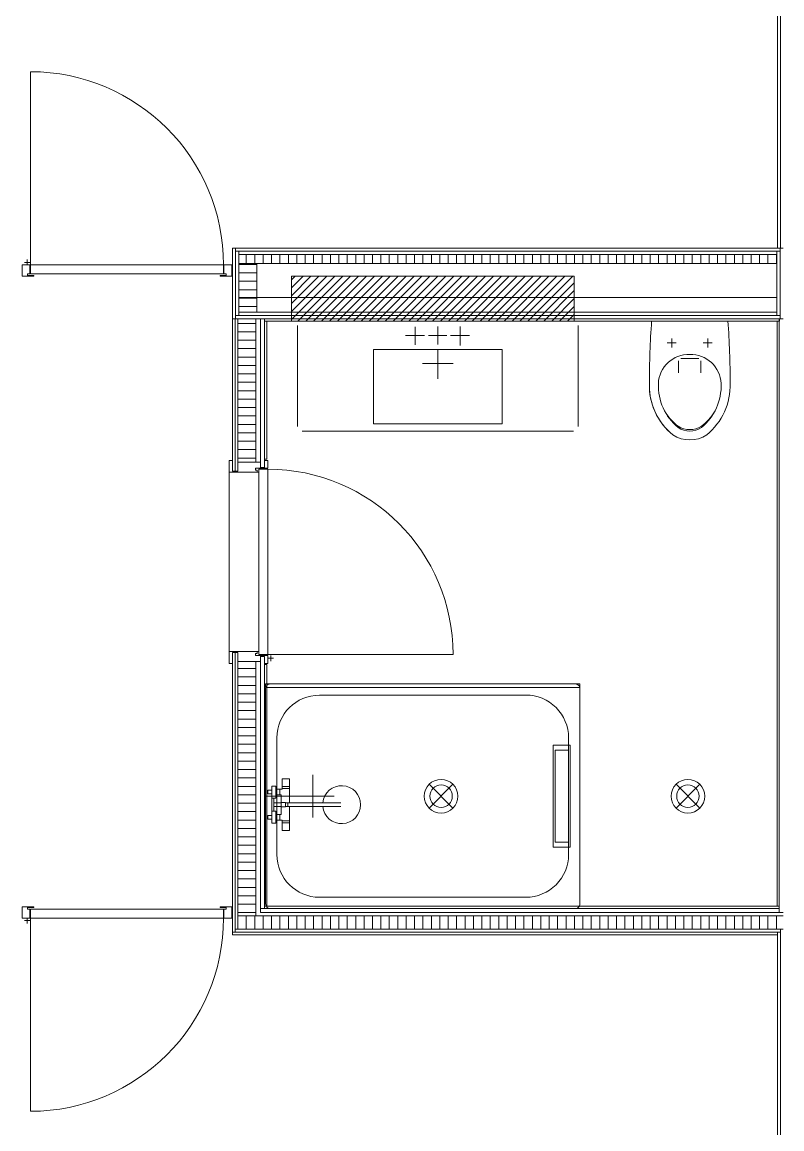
# Model space of a CAD drawing. Extents: x -5275 to 65950, y -3225 to 18875.
# Drawn here: x 42828 to 46214, y 5231 to 10162 of the extents above; entities that cross this region are included whole.
import ezdxf

# ---------------------------------------------------------------- set-up
doc = ezdxf.new("R2010")
doc.units = 0
doc.header["$LTSCALE"] = 50
doc.layers.get('0').update_dxf_attribs({"lineweight": 25})
doc.layers.add('Zargen Fenster', color=7, linetype='Continuous', lineweight=25)

# ---------------------------------------------------------------- blocks, each defined once
blk = doc.blocks.new('Blockreferenz-A0MJL07FFC', base_point=(43826.9, 6120))
at = {"layer": 'Zargen Fenster', "color": 8, "lineweight": 13, "true_color": 0x808080}
for p, q in [((43826.9, 6120), (43826.9, 6180.5)), ((43864.4, 6120), (43864.4, 6180.5)), ((43901.9, 6120), (43901.9, 6180.5)), ((43939.4, 6120), (43939.4, 6180.5)), ((43976.9, 6120), (43976.9, 6180.5)), ((44014.4, 6120), (44014.4, 6180.5)), ((44051.9, 6120), (44051.9, 6180.5)), ((44089.4, 6120), (44089.4, 6180.5)), ((44126.9, 6120), (44126.9, 6180.5)), ((44164.4, 6120), (44164.4, 6180.5)), ((44201.9, 6120), (44201.9, 6180.5)), ((44239.4, 6120), (44239.4, 6180.5)), ((44276.9, 6120), (44276.9, 6180.5)), ((44314.4, 6120), (44314.4, 6180.5)), ((44351.9, 6120), (44351.9, 6180.5)), ((44389.4, 6120), (44389.4, 6180.5)), ((44426.9, 6120), (44426.9, 6180.5)), ((44464.4, 6120), (44464.4, 6180.5)), ((44501.9, 6120), (44501.9, 6180.5)), ((44539.4, 6120), (44539.4, 6180.5)), ((44576.9, 6120), (44576.9, 6180.5)), ((44614.4, 6120), (44614.4, 6180.5)), ((44651.9, 6120), (44651.9, 6180.5)), ((44689.4, 6120), (44689.4, 6180.5)), ((44726.9, 6120), (44726.9, 6180.5)), ((44764.4, 6120), (44764.4, 6180.5)), ((44801.9, 6120), (44801.9, 6180.5)), ((44839.4, 6120), (44839.4, 6180.5)), ((44876.9, 6120), (44876.9, 6180.5)), ((44914.4, 6120), (44914.4, 6180.5)), ((44951.9, 6120), (44951.9, 6180.5)), ((44989.4, 6120), (44989.4, 6180.5)), ((45026.9, 6120), (45026.9, 6180.5)), ((45064.4, 6120), (45064.4, 6180.5)), ((45101.9, 6120), (45101.9, 6180.5)), ((45139.4, 6120), (45139.4, 6180.5)), ((45176.9, 6120), (45176.9, 6180.5)), ((45214.4, 6120), (45214.4, 6180.5)), ((45251.9, 6120), (45251.9, 6180.5)), ((45289.4, 6120), (45289.4, 6180.5)), ((45326.9, 6120), (45326.9, 6180.5)), ((45364.4, 6120), (45364.4, 6180.5)), ((45401.9, 6120), (45401.9, 6180.5)), ((45439.4, 6120), (45439.4, 6180.5)), ((45476.9, 6120), (45476.9, 6180.5)), ((45514.4, 6120), (45514.4, 6180.5)), ((45551.9, 6120), (45551.9, 6180.5)), ((45589.4, 6120), (45589.4, 6180.5)), ((45626.9, 6120), (45626.9, 6180.5)), ((45664.4, 6120), (45664.4, 6180.5)), ((45701.9, 6120), (45701.9, 6180.5)), ((45739.4, 6120), (45739.4, 6180.5)), ((45776.9, 6120), (45776.9, 6180.5)), ((45814.4, 6120), (45814.4, 6180.5)), ((45851.9, 6120), (45851.9, 6180.5)), ((45889.4, 6120), (45889.4, 6180.5)), ((45926.9, 6120), (45926.9, 6180.5)), ((45964.4, 6120), (45964.4, 6180.5)), ((46001.9, 6120), (46001.9, 6180.5)), ((46039.4, 6120), (46039.4, 6180.5)), ((46076.9, 6120), (46076.9, 6180.5)), ((46114.4, 6120), (46114.4, 6180.5)), ((46151.9, 6120), (46151.9, 6180.5)), ((46189.4, 6120), (46189.4, 6180.5))]:
    blk.add_line(p, q, dxfattribs=at)
blk = doc.blocks.new('Blockreferenz-A0MJL0GPFC', base_point=(43826.9, 9086))
at = {"layer": 'Zargen Fenster', "color": 8, "lineweight": 13, "true_color": 0x808080}
for p, q in [((43826.9, 9086), (43826.9, 9126)), ((43864.4, 9086), (43864.4, 9126)), ((43901.9, 9086), (43901.9, 9126)), ((43939.4, 9086), (43939.4, 9126)), ((43976.9, 9086), (43976.9, 9126)), ((44014.4, 9086), (44014.4, 9126)), ((44051.9, 9086), (44051.9, 9126)), ((44089.4, 9086), (44089.4, 9126)), ((44126.9, 9086), (44126.9, 9126)), ((44164.4, 9086), (44164.4, 9126)), ((44201.9, 9086), (44201.9, 9126)), ((44239.4, 9086), (44239.4, 9126)), ((44276.9, 9086), (44276.9, 9126)), ((44314.4, 9086), (44314.4, 9126)), ((44351.9, 9086), (44351.9, 9126)), ((44389.4, 9086), (44389.4, 9126)), ((44426.9, 9086), (44426.9, 9126)), ((44464.4, 9086), (44464.4, 9126)), ((44501.9, 9086), (44501.9, 9126)), ((44539.4, 9086), (44539.4, 9126)), ((44576.9, 9086), (44576.9, 9126)), ((44614.4, 9086), (44614.4, 9126)), ((44651.9, 9086), (44651.9, 9126)), ((44689.4, 9086), (44689.4, 9126)), ((44726.9, 9086), (44726.9, 9126)), ((44764.4, 9086), (44764.4, 9126)), ((44801.9, 9086), (44801.9, 9126)), ((44839.4, 9086), (44839.4, 9126)), ((44876.9, 9086), (44876.9, 9126)), ((44914.4, 9086), (44914.4, 9126)), ((44951.9, 9086), (44951.9, 9126)), ((44989.4, 9086), (44989.4, 9126)), ((45026.9, 9086), (45026.9, 9126)), ((45064.4, 9086), (45064.4, 9126)), ((45101.9, 9086), (45101.9, 9126)), ((45139.4, 9086), (45139.4, 9126)), ((45176.9, 9086), (45176.9, 9126)), ((45214.4, 9086), (45214.4, 9126)), ((45251.9, 9086), (45251.9, 9126)), ((45289.4, 9086), (45289.4, 9126)), ((45326.9, 9086), (45326.9, 9126)), ((45364.4, 9086), (45364.4, 9126)), ((45401.9, 9086), (45401.9, 9126)), ((45439.4, 9086), (45439.4, 9126)), ((45476.9, 9086), (45476.9, 9126)), ((45514.4, 9086), (45514.4, 9126)), ((45551.9, 9086), (45551.9, 9126)), ((45589.4, 9086), (45589.4, 9126)), ((45626.9, 9086), (45626.9, 9126)), ((45664.4, 9086), (45664.4, 9126)), ((45701.9, 9086), (45701.9, 9126)), ((45739.4, 9086), (45739.4, 9126)), ((45776.9, 9086), (45776.9, 9126)), ((45814.4, 9086), (45814.4, 9126)), ((45851.9, 9086), (45851.9, 9126)), ((45889.4, 9086), (45889.4, 9126)), ((45926.9, 9086), (45926.9, 9126)), ((45964.4, 9086), (45964.4, 9126)), ((46001.9, 9086), (46001.9, 9126)), ((46039.4, 9086), (46039.4, 9126)), ((46076.9, 9086), (46076.9, 9126)), ((46114.4, 9086), (46114.4, 9126)), ((46151.9, 9086), (46151.9, 9126)), ((46189.4, 9086), (46189.4, 9126))]:
    blk.add_line(p, q, dxfattribs=at)
blk = doc.blocks.new('Blockreferenz-A0MJL0GRFC', base_point=(43790, 8219.4))
at = {"layer": 'Zargen Fenster', "color": 8, "lineweight": 13, "true_color": 0x808080}
for p, q in [((43790, 8819.4), (43870, 8819.4)), ((43790, 8781.9), (43870, 8781.9)), ((43790, 8744.4), (43870, 8744.4)), ((43790, 8706.9), (43870, 8706.9)), ((43790, 8669.4), (43870, 8669.4)), ((43790, 8631.9), (43870, 8631.9)), ((43790, 8594.4), (43870, 8594.4)), ((43790, 8556.9), (43870, 8556.9)), ((43790, 8519.4), (43870, 8519.4)), ((43790, 8481.9), (43870, 8481.9)), ((43790, 8444.4), (43870, 8444.4)), ((43790, 8406.9), (43870, 8406.9)), ((43790, 8369.4), (43870, 8369.4)), ((43790, 8331.9), (43870, 8331.9)), ((43790, 8294.4), (43870, 8294.4)), ((43790, 8256.9), (43870, 8256.9)), ((43790, 8219.4), (43870, 8219.4))]:
    blk.add_line(p, q, dxfattribs=at)
blk = doc.blocks.new('Blockreferenz-A0MJL0GTFC', base_point=(43790, 6194.4))
at = {"layer": 'Zargen Fenster', "color": 8, "lineweight": 13, "true_color": 0x808080}
for p, q in [((43790, 7281.9), (43870, 7281.9)), ((43790, 7244.4), (43870, 7244.4)), ((43790, 7206.9), (43870, 7206.9)), ((43790, 7169.4), (43870, 7169.4)), ((43790, 7131.9), (43870, 7131.9)), ((43790, 7094.4), (43870, 7094.4)), ((43790, 7056.9), (43870, 7056.9)), ((43790, 7019.4), (43870, 7019.4)), ((43790, 6981.9), (43870, 6981.9)), ((43790, 6944.4), (43870, 6944.4)), ((43790, 6906.9), (43870, 6906.9)), ((43790, 6869.4), (43870, 6869.4)), ((43790, 6831.9), (43870, 6831.9)), ((43790, 6794.4), (43870, 6794.4)), ((43790, 6756.9), (43870, 6756.9)), ((43790, 6719.4), (43870, 6719.4)), ((43790, 6681.9), (43870, 6681.9)), ((43790, 6644.4), (43870, 6644.4)), ((43790, 6606.9), (43870, 6606.9)), ((43790, 6569.4), (43870, 6569.4)), ((43790, 6531.9), (43870, 6531.9)), ((43790, 6494.4), (43870, 6494.4)), ((43790, 6456.9), (43870, 6456.9)), ((43790, 6419.4), (43870, 6419.4)), ((43790, 6381.9), (43870, 6381.9)), ((43790, 6344.4), (43870, 6344.4)), ((43790, 6306.9), (43870, 6306.9)), ((43790, 6269.4), (43870, 6269.4)), ((43790, 6231.9), (43870, 6231.9)), ((43790, 6194.4), (43870, 6194.4))]:
    blk.add_line(p, q, dxfattribs=at)
blk = doc.blocks.new('Blockreferenz-A0MJL0GVFC', base_point=(43794, 8894.4))
at = {"layer": 'Zargen Fenster', "color": 8, "lineweight": 13, "true_color": 0x808080}
for p, q in [((43794, 9081.9), (43874, 9081.9)), ((43794, 9044.4), (43874, 9044.4)), ((43794, 9006.9), (43874, 9006.9)), ((43794, 8969.4), (43874, 8969.4)), ((43794, 8931.9), (43874, 8931.9)), ((43794, 8894.4), (43874, 8894.4))]:
    blk.add_line(p, q, dxfattribs=at)
blk = doc.blocks.new('Blockreferenz-A0MJL0KPFC', base_point=(44028, 8830))
at = {"layer": 'Zargen Fenster', "color": 8, "lineweight": 13, "true_color": 0x808080}
for p, q in [((44028, 9013.6), (44044.4, 9030)), ((44028, 8978.3), (44079.7, 9030)), ((44028, 8942.9), (44115.1, 9030)), ((44028, 8907.6), (44150.4, 9030)), ((44028, 8872.2), (44185.8, 9030)), ((44028, 8836.9), (44221.1, 9030)), ((44056.5, 8830), (44256.5, 9030)), ((44091.8, 8830), (44291.8, 9030)), ((44127.2, 8830), (44327.2, 9030)), ((44162.6, 8830), (44362.6, 9030)), ((44197.9, 8830), (44397.9, 9030)), ((44233.3, 8830), (44433.3, 9030)), ((44268.6, 8830), (44468.6, 9030)), ((44304, 8830), (44504, 9030)), ((44339.3, 8830), (44539.3, 9030)), ((44374.7, 8830), (44574.7, 9030)), ((44410, 8830), (44610, 9030)), ((44445.4, 8830), (44645.4, 9030)), ((44480.8, 8830), (44680.8, 9030)), ((44516.1, 8830), (44716.1, 9030)), ((44551.5, 8830), (44751.5, 9030)), ((44586.8, 8830), (44786.8, 9030)), ((44622.2, 8830), (44822.2, 9030)), ((44657.5, 8830), (44857.5, 9030)), ((44692.9, 8830), (44892.9, 9030)), ((44728.2, 8830), (44928.2, 9030)), ((44763.6, 8830), (44963.6, 9030)), ((44798.9, 8830), (44998.9, 9030)), ((44834.3, 8830), (45034.3, 9030)), ((44869.7, 8830), (45069.7, 9030)), ((44905, 8830), (45105, 9030)), ((44940.4, 8830), (45140.4, 9030)), ((44975.7, 8830), (45175.7, 9030)), ((45011.1, 8830), (45211.1, 9030)), ((45046.4, 8830), (45246.4, 9030)), ((45081.8, 8830), (45281.8, 9030)), ((45117.1, 8830), (45287.9, 9000.8)), ((45152.5, 8830), (45287.9, 8965.4)), ((45187.9, 8830), (45287.9, 8930.1)), ((45223.2, 8830), (45287.9, 8894.7)), ((45258.6, 8830), (45287.9, 8859.3))]:
    blk.add_line(p, q, dxfattribs=at)

msp = doc.modelspace()

# ---------------------------------------------------------------- linework, layer by layer
at = {"layer": 'Zargen Fenster', "color": 8, "linetype": 'Continuous', "lineweight": 13, "true_color": 0x808080}
for p, q in [((46195, 15550), (46195, 9155)), ((46207.5, 9155), (46207.5, 15550)), ((42865, 9040.5), (42865, 9940.5)), ((43765, 8161), (43765, 9155)), ((43765, 9155), (46220, 9155)), ((43779.5, 9155), (43779.5, 8840)), ((46205.5, 9140.5), (43779.5, 9140.5)), ((43794, 9140.5), (43794, 8855)), ((46191, 9126), (43794, 9126)), ((46191, 8855), (46191, 9140.5)), ((46205.5, 8840), (46205.5, 9155)), ((42828, 9080.5), (42828, 9030)), ((42863, 9080.5), (42828, 9080.5)), ((42863, 9091.4), (42838.1, 9091.4)), ((42850.6, 9103.8), (42850.6, 9078.9)), ((42863, 9040), (42863, 9080.5)), ((42865, 9080.5), (43725, 9080.5)), ((43725, 9080.5), (43725, 9040.5)), ((43762, 9080.5), (43727, 9080.5)), ((43727, 9080.5), (43727, 9040)), ((43762, 9030), (43762, 9080.5)), ((46191, 9086), (43794, 9086)), ((43874, 9086), (43874, 8870)), ((42828, 9030), (42880, 9030)), ((42852, 9033), (42852, 9040)), ((42852, 9040), (42863, 9040)), ((42880, 9033), (42852, 9033)), ((43725, 9040.5), (42865, 9040.5)), ((42880, 9030), (42880, 9033)), ((43738, 9033), (43710, 9033)), ((43710, 9033), (43710, 9030)), ((43710, 9030), (43762, 9030)), ((43727, 9040), (43738, 9040)), ((43738, 9040), (43738, 9033)), ((44028, 9030), (45287.9, 9030)), ((44028, 8830), (44028, 9030)), ((45287.9, 9030), (45287.9, 8830)), ((43794, 8935), (46191, 8935)), ((46220, 8840), (43765, 8840)), ((43777.5, 8840), (43777.5, 8161)), ((46205.5, 8855), (43779.5, 8855)), ((43790, 8840), (43790, 8161)), ((46191, 8870), (43794, 8870)), ((43870, 8840), (43870, 8201)), ((43890.2, 8840), (43890.2, 8176)), ((43908.2, 8178), (43908.2, 8840)), ((43908.2, 8830), (46203.3, 8830)), ((43918.2, 8214), (43918.2, 8830)), ((46192.3, 8830), (46192.3, 6223)), ((46202.3, 6195), (46202.3, 8840)), ((46203.3, 8830), (46203.3, 8840)), ((44055.3, 8360), (44055.3, 8810)), ((44580.2, 8804), (44580.2, 8724.1)), ((44680.2, 8805.9), (44680.2, 8725)), ((44780.2, 8805.4), (44780.2, 8721.3)), ((45305.3, 8810), (45305.3, 8360)), ((44536.6, 8765), (44621.1, 8765)), ((44639.4, 8765), (44720.7, 8765)), ((44737, 8765), (44822.1, 8765)), ((45743.3, 8732.4), (45703.3, 8732.4)), ((45723.3, 8752.4), (45723.3, 8712.4)), ((45863.3, 8732.4), (45903.3, 8732.4)), ((45883.3, 8752.4), (45883.3, 8712.4)), ((44393.6, 8372.5), (44393.6, 8703.5)), ((44393.6, 8703.5), (44966.9, 8703.5)), ((44680.2, 8699.9), (44680.2, 8573.1)), ((44966.9, 8703.5), (44966.9, 8372.5)), ((44611.5, 8640), (44749.5, 8640)), ((45753.3, 8653.2), (45753.3, 8598.7)), ((45763.3, 8663.2), (45843.3, 8663.2)), ((45285.2, 8340), (44075.3, 8340)), ((44966.9, 8372.5), (44393.6, 8372.5)), ((43764, 8209), (43750, 8209)), ((43750, 8209), (43750, 7305)), ((43790, 8201), (43890.2, 8201)), ((43908.2, 8214), (43918.2, 8214)), ((43909, 8209), (43923, 8209)), ((43923, 8209), (43923, 8174)), ((43883.2, 8157), (43750, 8157)), ((43790, 8161), (43765, 8161)), ((43923, 8174), (43867.5, 8174)), ((43867.5, 8174), (43867.5, 8165.5)), ((43867.5, 8165.5), (43876, 8165.5)), ((43876, 8165.5), (43876, 8157)), ((43883, 8169.8), (43883, 7344.3)), ((43923, 8169.8), (43883, 8169.8)), ((43890.2, 8178), (43908.2, 8178)), ((43923, 7344.3), (43923, 8169.8)), ((43883.2, 7357), (43750, 7357)), ((43790, 7353), (43765, 7353)), ((43765, 6095), (43765, 7353)), ((43777.5, 7353), (43777.5, 6107.5)), ((43790, 7353), (43790, 6120)), ((43867.5, 7340), (43867.5, 7348.5)), ((43867.5, 7348.5), (43876, 7348.5)), ((43876, 7348.5), (43876, 7357)), ((43764, 7305), (43750, 7305)), ((43790, 7313), (43890, 7313)), ((43923, 7340), (43867.5, 7340)), ((43870, 7313), (43870, 6180.5)), ((43883, 7344.3), (44748.5, 7344.3)), ((43890, 6195), (43890, 7338)), ((43908, 7336), (43890, 7336)), ((43908, 6213), (43908, 7336)), ((43908, 7300), (43918, 7300)), ((43909, 7305), (43923, 7305)), ((43918, 7300), (43918, 6223)), ((43923, 7305), (43923, 7340)), ((43948.8, 7327.6), (43923.9, 7327.6)), ((43936.4, 7340), (43936.4, 7315.1)), ((45073.2, 7163.6), (44153.2, 7163.3)), ((43963.3, 6973.3), (43963.3, 6453)), ((45263.3, 6453), (45263.2, 6973.6)), ((45271, 6940.5), (45195, 6940.5)), ((45195, 6940.5), (45195, 6485.5)), ((45262.5, 6918), (45203.5, 6918)), ((45203.5, 6918), (45203.5, 6508)), ((45262.5, 6508), (45262.5, 6918)), ((45271, 6485.5), (45271, 6940.5)), ((44123.3, 6808), (44123.3, 6618)), ((43940.2, 6758), (43959.1, 6758)), ((43940.2, 6758), (43940.2, 6592.7)), ((43959.1, 6758), (43959.1, 6705)), ((43987.3, 6744.1), (43987.3, 6790.6)), ((43987.3, 6790.6), (44019.2, 6790.6)), ((44019.2, 6756.6), (43987.3, 6756.6)), ((43987.3, 6756.6), (44019.2, 6756.6)), ((44019.2, 6790.6), (44019.2, 6684.1)), ((44642, 6766), (44748, 6660)), ((44748, 6766), (44642, 6660)), ((45742, 6766), (45848, 6660)), ((45848, 6766), (45742, 6660)), ((44218.3, 6713), (43913.3, 6713)), ((43923.3, 6723.3), (43923.3, 6740.2)), ((43923.3, 6740.2), (43940.2, 6740.2)), ((43940.2, 6723.3), (43923.3, 6723.3)), ((43959.1, 6744.1), (43987.3, 6744.1)), ((43959.1, 6718.9), (43981.9, 6718.9)), ((43976.7, 6718.9), (43976.7, 6744.1)), ((43981.9, 6718.9), (43981.9, 6631.7)), ((43987.3, 6747.1), (44019.2, 6747.1)), ((44019.2, 6747.1), (43987.3, 6747.1)), ((43959.1, 6705), (43940.2, 6705)), ((43949.5, 6645.7), (43949.5, 6705)), ((43949.5, 6684.1), (43981.9, 6684.1)), ((43949.5, 6666.6), (43981.9, 6666.6)), ((44001.1, 6685.5), (43981.9, 6685.5)), ((43981.9, 6665.2), (44001.1, 6665.2)), ((44001.1, 6665.1), (43981.9, 6665.1)), ((44001.1, 6685.5), (44001.1, 6665.1)), ((44247.8, 6684.1), (44001.1, 6684.1)), ((44001.1, 6666.6), (44247.8, 6666.6)), ((44019.2, 6666.6), (44001.1, 6666.6)), ((44012.5, 6684.1), (44012.5, 6666.6)), ((44019.2, 6666.6), (44019.2, 6560.1)), ((43923.3, 6610.7), (43923.3, 6627.6)), ((43923.3, 6627.6), (43940.2, 6627.6)), ((43940.2, 6610.7), (43923.3, 6610.7)), ((43940.2, 6645.7), (43959.1, 6645.7)), ((43959.1, 6645.7), (43959.1, 6592.7)), ((43959.1, 6631.8), (43981.9, 6631.8)), ((43976.7, 6631.8), (43976.7, 6606.6)), ((43981.9, 6631.7), (43976.7, 6631.7)), ((43959.1, 6592.7), (43940.2, 6592.7)), ((43987.3, 6606.6), (43959.1, 6606.6)), ((43976.7, 6606.6), (43987.3, 6606.6)), ((43987.3, 6560.1), (43987.3, 6606.6)), ((43987.3, 6603.6), (44019.2, 6603.6)), ((43987.3, 6603.6), (44019.2, 6603.6)), ((44019.2, 6594), (43987.3, 6594)), ((44019.2, 6560.1), (43987.3, 6560.1)), ((45195, 6485.5), (45271, 6485.5)), ((45203.5, 6508), (45262.5, 6508)), ((44153.3, 6263), (45073.3, 6263)), ((42880, 6220), (42828, 6220)), ((42828, 6220), (42828, 6169.5)), ((42852, 6210), (42852, 6217)), ((42852, 6217), (42880, 6217)), ((42880, 6217), (42880, 6220)), ((43762, 6220), (43710, 6220)), ((43710, 6220), (43710, 6217)), ((43710, 6217), (43738, 6217)), ((43738, 6217), (43738, 6210)), ((43762, 6169.5), (43762, 6220)), ((46202.3, 6213), (43890, 6213)), ((46202.3, 6223), (43908, 6223)), ((42828, 6169.5), (42863, 6169.5)), ((42850.6, 6146.2), (42850.6, 6171.1)), ((42863, 6210), (42852, 6210)), ((42863, 6169.5), (42863, 6210)), ((42865, 6209.5), (43725, 6209.5)), ((42865, 6209.5), (42865, 5309.5)), ((43725, 6169.5), (42865, 6169.5)), ((43725, 6209.5), (43725, 6169.5)), ((43738, 6210), (43727, 6210)), ((43727, 6210), (43727, 6169.5)), ((43727, 6169.5), (43762, 6169.5)), ((46220, 6180.5), (43790, 6180.5)), ((43890, 6195), (46220, 6195)), ((42863, 6158.6), (42838.1, 6158.6)), ((46220, 6120), (43777.5, 6120)), ((46207.5, 6120), (46207.5, 2525)), ((46207.5, 6107.5), (43765, 6107.5)), ((46195, 6095), (43765, 6095)), ((46195, 6107.5), (46195, 2525))]:
    msp.add_line(p, q, dxfattribs=at)
for points in [[(45623.1, 8542.9, 0.225758), (45727.9, 8322.8, 0.301856), (45878.7, 8322.8, 0.234819), (45983.3, 8552.7, 0.017384), (45973.3, 8830), (45633.3, 8830, 0.017384), (45623.3, 8552.7, 0.008605)], [(45313.3, 6233, -0.414214), (45293.3, 6213), (43933.3, 6213, -0.414214), (43913.3, 6233), (43913.3, 7193, -0.414214), (43933.3, 7213), (45293.3, 7213, -0.414214), (45313.3, 7193)]]:
    msp.add_lwpolyline(points, format="xyb", close=True, dxfattribs=at)
msp.add_lwpolyline([(45853.3, 8653.2), (45853.3, 8598.7)], dxfattribs=at)
msp.add_lwpolyline([(43913.3, 7198), (45313.3, 7198), (45313.3, 7213), (43913.3, 7213)], close=True, dxfattribs=at)
for centre, radius in [((44695, 6713), 75), ((44695, 6713), 50), ((45795, 6713), 75), ((45795, 6713), 50)]:
    msp.add_circle(centre, radius, dxfattribs=at)
for centre, radius, start, end in [((42865, 9080.5), 860, 0, 90), ((45798.5, 8545.6), 135.2, 87.9616, 177.6176), ((45808.1, 8545.6), 135.2, 2.3824, 92.0384), ((45906.9, 8542.9), 283.8, 178.028, 230.8869), ((45906.9, 8542.7), 243.6, 178.0125, 230.3619), ((45699.7, 8542.7), 243.6, 309.6381, 1.9875), ((45879.8, 8536.4), 217.2, 211.5135, 233.8091), ((45726.1, 8536.7), 217.9, 306.2857, 329.1862), ((45803.3, 8442.3), 96.3, 237.467, 302.533), ((45803.3, 8436.3), 96.3, 237.467, 302.533), ((43923, 7344.3), 825.5, 0, 90), ((44153.3, 6973.3), 190, 90.0187, 180), ((45073.2, 6973.6), 190, 0.005, 90.0187), ((44251.7, 6675.3), 84.6, 185.8433, 174.0795), ((44153.3, 6453), 190, 180, 270), ((45073.3, 6453), 190, 270, 0.005), ((42865, 6169.5), 860, 270, 0)]:
    msp.add_arc(centre, radius, start, end, dxfattribs=at)

# ---------------------------------------------------------------- block references
for name, p in [('Blockreferenz-A0MJL0GPFC', (43826.9, 9086)), ('Blockreferenz-A0MJL0GVFC', (43794, 8894.4)), ('Blockreferenz-A0MJL0KPFC', (44028, 8830)), ('Blockreferenz-A0MJL0GRFC', (43790, 8219.4)), ('Blockreferenz-A0MJL0GTFC', (43790, 6194.4)), ('Blockreferenz-A0MJL07FFC', (43826.9, 6120))]:
    msp.add_blockref(name, p)

doc.saveas('drawing.dxf')
